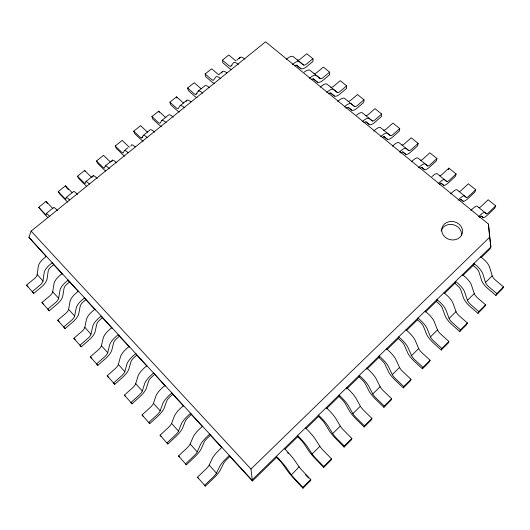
<?xml version="1.0" encoding="UTF-8"?>
<svg xmlns="http://www.w3.org/2000/svg" width="530" height="530" viewBox="0 0 530 530"><rect width="100%" height="100%" fill="white"/><g stroke="black" fill="none" stroke-linecap="round" stroke-linejoin="round"><path stroke-width="0.79" d="M323.704 467.46L323.711 466.499L315.582 458.086A6.572 0.788 46.9 0 1 312.296 454.217L307.142 446.392A11.6 1.398 47.1 0 0 300.927 438.992L297.608 435.554L297.754 436.707L300.318 439.35A6.015 0.729 47.1 0 1 304.101 443.862L308.818 451.023A12.21 1.464 46.9 0 0 316.012 459.49L323.704 467.46L331.389 459.775L331.442 458.775L323.307 450.421A6.552 0.861 46.8 0 1 320.04 446.558L314.992 438.668A11.561 1.537 47 0 0 308.811 431.274L305.492 427.862M304.14 72.206L304.69 71.775A9.5 3.995 -51.6 0 1 309.838 70.179L314.065 73.537A5.3 2.193 -52 0 0 316.755 72.577L323.346 67.078L329.64 72.146L329.607 74.783L323.353 80.043A9.878 4.002 -51.9 0 1 317.47 82.216L313.654 79.169A4.942 2.034 -51.5 0 0 311.156 79.692M320.173 87.172L321.849 85.787A9.593 3.809 -51.3 0 1 326.93 84.084L330.959 87.278A5.346 2.094 -51.6 0 0 333.622 86.264L340.233 80.673L346.647 85.84L346.534 88.437L340.26 93.79A9.977 3.809 -51.5 0 1 334.45 96.082L330.819 93.181A4.995 1.934 -51.2 0 0 328.361 93.764M337.676 101.495L339.352 100.084A9.686 3.611 -51 0 1 344.367 98.262L348.19 101.29A5.399 1.981 -51.3 0 0 350.82 100.216L357.452 94.532L363.991 99.799L363.792 102.356L357.505 107.802A10.077 3.611 -51.2 0 1 351.761 110.22L348.323 107.477A5.042 1.835 -50.8 0 0 345.911 108.127M356.663 115.123L357.213 114.666A9.785 3.412 -50.7 0 1 362.156 112.731L365.773 115.586A5.459 1.875 -51 0 0 368.363 114.453L375.008 108.67L381.686 114.043L381.395 116.56L375.094 122.092A10.176 3.399 -50.8 0 1 369.43 124.643L366.184 122.066A5.095 1.729 -50.5 0 0 363.818 122.774M344.228 446.008L336.073 437.753A6.512 0.987 46.5 0 1 332.833 433.898L327.964 425.895A11.501 1.756 46.7 0 0 321.849 418.521L318.517 415.149L318.537 416.408L321.114 419.005A5.962 0.908 46.7 0 1 324.837 423.496L329.289 430.824A12.104 1.835 46.5 0 0 336.384 439.264L344.102 447.075L344.228 446.008L351.834 438.409L343.672 430.221A6.493 1.06 46.3 0 1 340.445 426.365L335.682 418.302A11.461 1.881 46.6 0 0 329.6 410.929L326.268 407.583M28.03 286.935L26.5 285.14L34.589 278.449A5.85 2.789 -39.6 0 0 37.133 274.865L38.339 265.994A10.361 4.989 -40.3 0 1 43.023 259.071L46.348 256.315M33.761 293.368L32.25 291.606L40.359 284.862A5.876 2.749 -39.8 0 0 42.917 281.278L44.195 272.447A10.401 4.916 -40.5 0 1 48.912 265.51L52.245 262.734L53.669 264.675L51.085 266.809A5.393 2.551 -40.5 0 0 48.203 271.035L47.057 279.138A10.918 5.108 -39.8 0 1 41.446 286.988L33.761 293.368L26.5 285.14M43.407 304.213L41.943 302.491L50.072 295.667A5.916 2.676 -40.1 0 0 52.662 292.076L54.06 283.311A10.474 4.783 -40.7 0 1 58.843 276.355L62.189 273.553M351.834 438.409L351.662 439.522L344.102 447.075M373.763 131.016L375.445 129.559A9.884 3.2 -50.3 0 1 380.308 127.491L383.7 130.168A5.512 1.756 -50.6 0 0 386.257 128.976L392.922 123.093L399.733 128.571L399.355 131.042L393.028 136.667A10.282 3.18 -50.5 0 1 387.45 139.364L384.416 136.952A5.148 1.616 -50.2 0 0 382.402 137.502M49.264 310.785L47.819 309.089L55.968 302.226A5.936 2.637 -40.2 0 0 58.578 298.622L60.049 289.897A10.514 4.704 -40.9 0 1 64.865 282.94L68.218 280.112L69.569 281.98L66.972 284.153A5.452 2.438 -40.9 0 0 64.031 288.393L62.699 296.396A11.037 4.896 -40.2 0 1 56.982 304.286L49.264 310.785L41.943 302.491M59.121 321.856L57.717 320.213L65.892 313.263A5.976 2.557 -40.5 0 0 68.536 309.652L70.132 301A10.587 4.571 -41.2 0 1 75.015 294.024L78.374 291.169M65.097 328.573L63.726 326.957L71.914 319.961A6.002 2.511 -40.7 0 0 74.571 316.344L76.247 307.738A10.626 4.492 -41.3 0 1 81.169 300.748L84.535 297.873L85.814 299.669L83.21 301.881A5.512 2.325 -41.3 0 0 80.202 306.135L78.685 314.032A11.156 4.671 -40.7 0 1 72.862 321.955L65.097 328.573L57.717 320.213M392.366 146.24L394.055 144.756A9.984 2.975 -50 0 1 398.838 142.563L401.998 145.048A5.565 1.636 -50.3 0 0 404.516 143.789L411.194 137.807L418.143 143.398L417.673 145.816L411.333 151.54A10.388 2.948 -50.2 0 1 405.841 154.382L403.019 152.143A5.201 1.497 -49.9 0 0 400.746 152.991M364.401 425.855L356.226 417.759A6.459 1.179 46.1 0 1 353.026 413.917L348.442 405.748A11.402 2.094 46.4 0 0 342.42 398.388L339.074 395.082L338.981 396.447L341.565 398.991A5.916 1.086 46.4 0 1 345.235 403.476L349.422 410.955A12.005 2.193 46.1 0 0 356.418 419.369L364.163 427.028L364.401 425.855L371.881 418.382L363.699 410.346A6.439 1.252 45.9 0 1 360.519 406.51L356.034 398.275A11.368 2.219 46.2 0 0 350.045 390.921L346.7 387.642M75.174 339.896L73.842 338.325L82.057 331.25A6.042 2.431 -41 0 0 84.747 327.619L86.556 319.087A10.699 4.346 -41.6 0 1 91.544 312.084L94.923 309.175M81.282 346.759L79.984 345.222L88.212 338.094A6.069 2.385 -41.2 0 0 90.922 334.463L92.81 325.97A10.746 4.26 -41.7 0 1 97.838 318.961L101.223 316.032L102.422 317.742L99.806 320.001A5.572 2.213 -41.7 0 0 96.738 324.274L95.022 332.058A11.276 4.432 -41.2 0 1 89.08 340.008L81.282 346.759L73.842 338.325M371.881 418.382L371.603 419.594L364.163 427.028M91.577 358.326L90.325 356.842L98.58 349.628A6.108 2.305 -41.5 0 0 101.323 345.991L103.35 337.577A10.819 4.114 -42 0 1 108.445 330.554L111.837 327.586M411.366 161.789L413.055 160.272A10.09 2.743 -49.7 0 1 417.753 157.947L420.674 160.232A5.625 1.504 -50 0 0 423.152 158.907L429.843 152.819L436.939 158.53L436.362 160.895L430.016 166.718A10.494 2.71 -49.9 0 1 424.609 169.706L422.012 167.659A5.254 1.378 -49.6 0 0 420.104 168.341M97.825 365.342L96.599 363.891L104.874 356.624A6.135 2.252 -41.6 0 0 107.636 352.98L109.75 344.613A10.865 4.021 -42.1 0 1 114.884 337.584L118.283 334.596L119.402 336.232L116.772 338.531A5.631 2.087 -42.1 0 0 113.639 342.811L111.717 350.482A11.402 4.18 -41.6 0 1 105.662 358.466L97.825 365.342L90.325 356.842M108.352 377.168L107.179 375.77L115.474 368.423A6.181 2.166 -41.9 0 0 118.27 364.766L120.529 356.485A10.938 3.862 -42.4 0 1 125.729 349.442L129.141 346.415M448.453 169.699L448.877 168.143L456.118 173.972L455.442 176.291L449.082 182.214A10.607 2.458 -49.5 0 1 443.769 185.354L441.417 183.499A5.313 1.252 -49.3 0 0 439.555 184.248M384.25 406.026L376.048 398.09A6.406 1.365 45.7 0 1 372.895 394.26L368.575 385.926A11.309 2.425 46 0 0 362.646 378.586L359.294 375.346L359.088 376.81L361.679 379.308A5.863 1.259 46 0 1 365.289 383.78L369.231 391.412A11.905 2.537 45.7 0 0 376.134 399.792L383.899 407.305L384.25 406.026L391.61 398.679L383.395 390.796A6.386 1.431 45.5 0 1 380.262 386.973L376.042 378.579A11.276 2.544 45.8 0 0 370.152 371.245L366.793 368.025M114.745 384.343L113.592 382.978L121.907 375.578A6.208 2.113 -42.1 0 0 124.729 371.914L127.068 363.686A10.984 3.77 -42.5 0 1 132.314 356.637L135.733 353.589L136.773 355.133L134.13 357.478A5.697 1.954 -42.5 0 0 130.923 361.778L128.79 369.324A11.527 3.922 -42.1 0 1 122.615 377.333L114.745 384.343L107.179 375.77M391.61 398.679L391.219 399.998L383.899 407.305M125.511 396.44L124.411 395.135L132.752 387.642A6.247 2.021 -42.3 0 0 135.607 383.972L138.098 375.83A11.064 3.604 -42.8 0 1 143.418 368.767L146.843 365.68M154.541 374.471L151.878 376.863A5.764 1.815 -42.9 0 0 148.612 381.176L146.254 388.589A11.66 3.644 -42.5 0 1 139.953 396.632L132.043 403.781L130.976 402.508L139.33 394.956A6.274 1.961 -42.5 0 0 142.206 391.286L144.789 383.197A11.11 3.505 -42.9 0 1 150.156 376.128L153.587 373.021L165.188 386.059M403.774 386.529L395.552 378.738A6.353 1.544 45.2 0 1 392.438 374.922L388.384 366.435A11.216 2.743 45.6 0 0 382.547 359.115L379.188 355.935L378.864 357.498L381.461 359.943A5.817 1.424 45.6 0 1 385.018 364.408L388.722 372.179A11.806 2.869 45.2 0 0 395.526 380.533L403.317 387.907L403.774 386.529L411.015 379.294L402.78 371.563A6.333 1.61 45.1 0 1 399.686 367.754L395.731 359.208A11.183 2.862 45.5 0 0 389.928 351.893L386.562 348.733M143.054 416.149L142.047 414.937L150.421 407.298A6.32 1.868 -42.7 0 0 153.336 403.615L156.078 395.625A11.196 3.332 -43.2 0 1 161.511 388.536L164.963 385.396M450.593 193.887L452.289 192.31A10.309 2.252 -49.1 0 1 456.8 189.7L459.205 191.569A5.744 1.232 -49.3 0 0 461.59 190.098L468.315 183.791L475.708 189.747L474.926 191.999L468.546 198.028A10.719 2.193 -49.2 0 1 463.339 201.334L461.226 199.684A5.366 1.12 -49 0 0 459.126 200.751M46.103 256.44L28.931 237.36L31.118 231.106L265.583 41.81L488.441 224.064L490.873 246.927L489.965 249.007L481.074 257.686M92.71 177.06L93.227 175.682A9.898 1.424 50 0 1 96.685 178.034L97.169 178.511M149.738 423.656L148.764 422.483L157.152 414.785A6.347 1.809 -42.9 0 0 160.086 411.094L162.929 403.164A11.243 3.226 -43.3 0 1 168.407 396.069L171.859 392.902L172.72 394.26L170.05 396.698A5.83 1.676 -43.3 0 0 166.705 401.025L164.114 408.292A11.799 3.359 -42.9 0 1 157.688 416.368L149.738 423.656L142.047 414.937M411.015 379.294L410.518 380.712L403.317 387.907M161.007 436.316L160.086 435.203L168.507 427.412A6.4 1.703 -43.2 0 0 171.475 423.715L174.476 415.884A11.322 3.047 -43.5 0 1 180.034 408.776L183.499 405.569M422.98 367.336L414.738 359.704A6.3 1.716 44.8 0 1 411.671 355.902L407.868 347.263A11.13 3.054 45.2 0 0 402.124 339.955L398.752 336.835L398.322 338.498L400.925 340.896A5.77 1.583 45.2 0 1 404.43 345.348L407.901 353.258A11.713 3.193 44.8 0 0 414.612 361.579L422.423 368.814L422.98 367.336L430.102 360.221L421.853 352.642A6.28 1.782 44.6 0 1 418.806 348.846L415.096 340.147A11.097 3.167 45.1 0 0 409.379 332.853L406.007 329.759M167.844 444.001L166.963 442.928L175.39 435.077A6.426 1.643 -43.3 0 0 178.385 431.374L181.492 423.602A11.375 2.935 -43.7 0 1 187.097 416.494L190.568 413.261L191.323 414.513L188.64 417.004A5.896 1.524 -43.7 0 0 185.222 421.337L182.393 428.459A11.938 3.054 -43.3 0 1 175.827 436.568L167.844 444.001L160.086 435.203M430.102 360.221L429.505 361.732L422.423 368.814M470.845 210.456L472.541 208.853A10.421 1.987 -48.8 0 1 476.96 206.09L479.08 207.733A5.81 1.086 -49 0 0 481.419 206.19L488.156 199.77L495.709 205.845L494.815 208.045L488.421 214.186A10.838 1.921 -48.9 0 1 483.32 217.658L481.472 216.214A5.426 0.974 -48.7 0 0 479.431 217.366M57.492 210.549L57.015 210.059A10.043 0.888 49.4 0 0 53.821 207.415L46.309 213.471L46.249 214.961A5.598 0.424 49.4 0 1 44.513 213.471L38.683 207.29L46.044 201.393L51.894 207.535A5.585 0.484 49.5 0 0 53.027 208.621M179.378 456.953L178.55 455.952L187.01 447.996A6.473 1.537 -43.6 0 0 190.045 444.286L193.317 436.621A11.461 2.743 -43.9 0 1 199.002 429.499L202.48 426.226M441.881 348.455L433.619 340.962A6.254 1.888 44.4 0 1 430.592 337.179L427.041 328.395A11.037 3.352 44.8 0 0 421.376 321.107L418.004 318.053L417.468 319.802L420.078 322.154A5.724 1.736 44.8 0 1 423.53 326.593L426.769 334.642A11.62 3.505 44.4 0 0 433.394 342.93L441.218 350.025L441.881 348.455L448.89 341.452L440.622 334.019A6.234 1.948 44.2 0 1 437.614 330.23L434.15 321.399A11.011 3.458 44.7 0 0 428.518 314.118L425.139 311.084M448.89 341.452L448.194 343.056L441.218 350.025M111.797 161.676L112.499 160.159A9.825 1.689 50.2 0 1 116.09 162.365L116.58 162.829M186.374 464.817L185.593 463.856L194.06 455.84A6.506 1.471 -43.7 0 0 197.12 452.123L200.499 444.524A11.514 2.623 -44 0 1 206.23 437.396L209.721 434.103L210.377 435.249L207.68 437.793A5.969 1.365 -44 0 0 204.182 442.133L201.095 449.095A12.084 2.736 -43.7 0 1 194.397 457.231L186.374 464.817L178.55 455.952M460.484 329.879L452.203 322.525A6.201 2.047 43.9 0 1 449.221 318.749L445.909 309.825A10.951 3.637 44.4 0 0 440.331 302.564L436.945 299.563L436.309 301.398L438.926 303.71A5.684 1.888 44.4 0 1 442.331 308.135L445.346 316.311A11.527 3.803 43.9 0 0 451.885 324.572L459.729 331.535L460.484 329.879L467.38 322.982L459.099 315.688A6.188 2.107 43.7 0 1 456.131 311.918L452.905 302.941A10.925 3.743 44.3 0 0 447.353 295.687L443.968 292.706M198.18 478.08L197.458 477.185L205.951 469.07A6.552 1.358 -44 0 0 209.052 465.347L212.609 457.86A11.6 2.425 -44.3 0 1 218.426 450.725L221.924 447.38M467.38 322.982L466.592 324.671L459.729 331.535M478.789 311.587L470.501 304.372A6.155 2.206 43.5 0 1 467.553 300.616L464.472 291.56A10.872 3.915 44 0 0 458.973 284.312L455.588 281.37L454.853 283.292L457.476 285.557A5.638 2.034 44 0 1 460.828 289.97L463.631 298.271A11.441 4.094 43.5 0 0 470.083 306.499L477.941 313.329L478.789 311.587L485.586 304.803L477.285 297.641A6.141 2.259 43.3 0 1 474.357 293.885L471.356 284.782A10.838 4.021 43.8 0 0 465.89 277.548L462.498 274.619M205.348 486.136L204.666 485.281L213.173 477.106A6.585 1.292 -44.1 0 0 216.293 473.376L219.963 465.956A11.653 2.305 -44.4 0 1 225.833 458.814L229.331 455.449L229.881 456.482L227.178 459.079A6.042 1.192 -44.4 0 0 223.6 463.432L220.248 470.229A12.23 2.398 -44.1 0 1 213.411 478.391L205.348 486.136L197.458 477.185M485.586 304.803L484.698 306.578L477.941 313.329M130.817 146.128L131.506 144.856A9.752 1.941 50.5 0 1 135.216 146.923M496.815 293.587L488.508 286.505A6.108 2.358 43 0 1 485.599 282.762L482.744 273.573A10.786 4.187 43.6 0 0 477.331 266.351L473.933 263.463L473.104 265.47L475.735 267.69A5.591 2.173 43.6 0 1 479.034 272.089L481.631 280.509A11.349 4.379 43 0 0 488.004 288.711L495.875 295.415L496.815 293.587L503.5 286.909L495.192 279.873A6.095 2.412 42.8 0 1 492.297 276.137L489.521 266.901A10.759 4.286 43.4 0 0 484.135 259.687L480.736 256.818M503.5 286.909L502.526 288.764L495.875 295.415M147.844 132.235A5.386 1.192 51 0 1 146.598 131.307L140.582 125.676L133.719 131.175L139.721 136.839A5.399 1.146 50.9 0 0 141.735 137.992L143.246 135.395L150.242 129.764A9.686 2.186 50.8 0 1 154.071 131.705L154.568 132.149M77.473 194.411L76.996 193.927A9.971 1.159 49.7 0 0 73.67 191.436L66.257 197.405L65.866 199.134A5.558 0.576 49.7 0 1 64.097 197.703L58.227 191.635L65.488 185.818L71.371 191.853A5.545 0.636 49.8 0 0 72.338 192.748M186.03 101.515L186.931 100.216A9.553 2.65 51.4 0 1 190.992 101.899M93.227 175.682L85.926 181.565L85.237 183.526A5.519 0.729 50 0 1 83.409 182.168L77.499 176.198L84.661 170.461L90.577 176.397A5.505 0.782 50.1 0 0 91.557 177.265M201.407 88.788A5.28 1.57 51.9 0 1 200.333 88.059L194.232 82.707L187.647 87.98L193.735 93.366A5.293 1.53 51.8 0 0 195.915 94.327L198.187 91.147L204.891 85.747A9.487 2.875 51.6 0 1 209.065 87.311L209.569 87.735M221.507 72.928L222.613 71.477A9.421 3.094 51.9 0 1 226.886 72.921M112.499 160.159L105.304 165.956L104.337 168.129A5.479 0.868 50.3 0 1 102.442 166.844L96.5 160.981L103.562 155.323L109.511 161.153A5.466 0.921 50.4 0 0 110.512 162.001M236.055 60.877A5.207 1.809 52.5 0 1 234.956 60.188L228.814 55.014L222.401 60.148L228.536 65.356A5.22 1.762 52.4 0 0 230.822 66.197L233.558 62.659A9.381 3.226 52.1 0 1 237.904 64.031L238.407 64.441M239.056 58.711L240.083 57.406A9.354 3.306 52.3 0 1 244.463 58.731L244.973 59.135M127.962 147.704L124.411 150.566L123.172 152.958A5.439 1.007 50.6 0 1 121.211 151.739L115.242 145.969L122.198 140.397L128.18 146.128A5.426 1.06 50.7 0 0 129.413 147.088M173.158 117.137L172.661 116.699A9.619 2.418 51.1 0 0 168.712 114.884L161.816 120.443L160.047 123.238A5.366 1.279 51.2 0 1 157.973 122.152L151.938 116.573L158.708 111.154L164.757 116.693A5.353 1.325 51.3 0 0 165.797 117.468M186.931 100.216L180.127 105.695L178.106 108.683A5.326 1.405 51.5 0 1 175.98 107.656L169.918 102.177L176.596 96.831L182.665 102.277A5.313 1.451 51.6 0 0 183.724 103.032M310.712 479.484L310.779 480.372L302.961 488.19L302.849 487.342L310.712 479.484L302.603 470.965A6.605 0.662 47.2 0 1 299.284 467.082L293.945 459.377A11.66 1.173 47.3 0 0 287.671 451.964L284.358 448.486M323.711 466.499L331.442 458.775M302.849 487.342L294.753 478.756A6.625 0.583 47.4 0 1 291.414 474.873L299.099 466.824M312.11 453.952L319.855 446.293M332.654 433.633L340.267 426.1M352.861 413.645L360.347 406.238M372.736 393.989L380.103 386.695M392.286 374.644L399.534 367.475M411.525 355.617L418.66 348.561M430.453 336.894L437.475 329.945M449.082 318.464L455.999 311.627M467.427 300.325L474.224 293.594M485.48 282.464L492.178 275.839M229.477 456.045L252.399 480.995L276.686 457.271M284.981 449.175L298.019 436.448M306.307 428.346L318.749 416.202M326.453 408.676L339.485 395.95M346.593 389.007L359.632 376.28M366.74 369.337L379.175 357.193M386.88 349.667L398.726 338.1M406.43 330.581L417.686 319.59M425.385 312.064L437.237 300.497M444.345 293.554L455.601 282.563M462.71 275.62L474.237 264.364M252.399 480.995L250.962 469.037L489.641 237.228L488.441 224.064M495.709 205.845L488.965 212.311A5.83 1.034 -48.9 0 1 486.646 213.881L478.988 207.72M478.557 216.763L480.253 215.147A10.467 1.881 -48.7 0 1 484.625 212.331L486.553 213.875M475.708 189.747L468.977 196.093A5.77 1.179 -49.2 0 1 466.612 197.591L459.099 191.549M458.139 200.055L459.835 198.472A10.348 2.153 -49 0 1 464.307 195.802L466.513 197.571M456.118 173.972L449.407 180.213A5.711 1.325 -49.5 0 1 446.989 181.638L437.071 173.654A10.196 2.504 -49.4 0 0 432.46 176.119L431.91 176.616M448.877 168.143L442.172 174.344A5.684 1.371 -49.7 0 1 439.741 175.735L439.628 175.708M438.158 183.705L439.847 182.148A10.242 2.412 -49.3 0 1 444.425 179.63L446.883 181.611M436.939 158.53L430.234 164.658A5.651 1.458 -49.9 0 1 427.776 166.009L420.562 160.199M418.594 167.705L420.283 166.175A10.13 2.657 -49.6 0 1 424.954 163.797L427.664 165.976M418.143 143.398L411.459 149.42A5.591 1.583 -50.2 0 1 408.955 150.706L401.879 145.008M399.448 152.037L401.13 150.533A10.024 2.889 -49.9 0 1 405.887 148.294L408.835 150.666M399.733 128.571L393.061 134.494A5.532 1.709 -50.5 0 1 390.517 135.713L383.574 130.122M380.692 136.694L382.375 135.216A9.924 3.114 -50.2 0 1 387.211 133.103L390.391 135.667M381.686 114.043L375.028 119.866A5.479 1.828 -50.8 0 1 372.451 121.019L365.634 115.533M362.328 121.661L364.004 120.217A9.825 3.332 -50.5 0 1 368.92 118.23L372.318 120.972M363.991 99.799L357.359 105.523A5.419 1.941 -51.2 0 1 354.742 106.616L348.051 101.237M344.328 106.941L346.004 105.516A9.726 3.538 -50.8 0 1 350.999 103.655L354.603 106.563M346.647 85.84L340.028 91.465A5.366 2.054 -51.5 0 1 337.385 92.498L330.813 87.218M326.699 92.511L328.368 91.114A9.626 3.736 -51.2 0 1 333.43 89.365L337.239 92.439M329.64 72.146L323.042 77.678A5.32 2.153 -51.9 0 1 320.358 78.659L313.912 73.471M309.414 78.367L311.084 76.996A9.533 3.922 -51.5 0 1 316.211 75.359L320.213 78.592M297.33 59.989L297.489 60.062A5.247 2.292 -52.4 0 0 300.212 59.155L306.784 53.742L312.958 58.711L306.38 64.156A5.267 2.252 -52.2 0 1 303.67 65.084L293.083 56.551A9.407 4.167 -52 0 0 287.869 58.042L286.207 59.38M292.474 64.508L294.137 63.156A9.441 4.101 -51.8 0 1 299.324 61.632L303.511 65.011M219.307 74.14L222.613 71.477M236.831 60.029L240.083 57.406M141.808 137.946L142.961 137.018M196.014 94.267L197.114 93.373M230.928 66.124L232.001 65.256M214.465 83.601A9.765 3.061 52.1 0 1 211.483 81.613L205.686 76.572L205.143 73.968L211.642 68.767L217.764 74.028A5.24 1.696 52.2 0 0 219.089 74.843M30.448 239.401L31.833 240.15M312.958 58.711L313.005 61.387L306.771 66.568A9.785 4.187 -52.2 0 1 300.815 68.615L296.833 65.428A4.896 2.127 -51.8 0 0 294.296 65.892M296.502 65.097L300.815 68.615M313.071 78.626L317.47 82.216M330.601 92.942L334.45 96.082M348.197 107.312L351.761 110.22M365.793 121.675L369.43 124.643M383.74 136.336L387.45 139.364M402.681 151.805L405.841 154.382M421.655 167.294L424.609 169.706M440.755 182.896L443.769 185.354M460.875 199.326L463.339 201.334M481.432 216.114L483.32 217.658M220.738 78.712L220.235 78.294A9.447 3.014 51.8 0 0 215.995 76.804L213.484 80.169A5.254 1.65 52.1 0 1 211.251 79.268L205.143 73.968M202.818 93.181L202.314 92.757A9.507 2.789 51.5 0 0 198.187 91.147M184.645 107.862L184.148 107.424A9.573 2.564 51.2 0 0 180.127 105.695M166.221 122.741L165.724 122.297A9.646 2.332 51 0 0 161.816 120.443M109.332 168.686L108.849 168.215A9.851 1.59 50.1 0 0 105.304 165.956M67.31 188.581L68.43 189.727M49.919 216.664L49.449 216.167A10.07 0.782 49.3 0 0 46.309 213.471M305.3 474.615L308.586 478.073M302.961 488.19L295.296 480.061A12.316 1.08 47.4 0 1 288.002 471.561L283.013 464.565A6.069 0.537 47.5 0 0 279.164 460.047L276.614 457.344L276.342 456.31L279.648 459.815A11.7 1.034 47.5 0 1 285.962 467.235L291.222 474.615M31.118 231.106L250.962 469.037M28.931 237.36L251.975 480.087L490.873 246.927L489.641 237.228M53.371 264.351L62.315 274.089M67.906 280.171L78.533 291.738M85.237 299.039L95.301 309.99M102.012 317.298L112.075 328.249M118.786 335.55L129.406 347.117M136.674 355.027L146.737 365.978M172.455 393.969L183.632 406.146M190.899 414.056L202.645 426.835M209.913 434.746L221.653 447.525M37.206 274.58L42.996 280.993M52.742 291.791L58.658 298.344M68.622 309.374L74.657 316.065M84.84 327.348L91.014 334.185M101.422 345.712L107.736 352.708M118.376 364.494L124.835 371.649M135.713 383.7L142.318 391.014M153.455 403.35L160.212 410.836M171.601 423.457L178.517 431.115M190.177 444.027L197.253 451.871M209.191 465.095L216.445 473.124M124.411 395.135L132.043 403.781M38.683 207.29L45.626 215.266A10.408 0.795 49.4 0 0 47.879 217.532M46.044 201.393L47.415 203.52M58.227 191.635L59.532 193.801L65.104 199.571A10.328 1.073 49.7 0 0 67.754 202.082M65.488 185.818L66.754 188.011M77.499 176.198L78.698 178.424L84.303 184.102A10.255 1.351 50 0 0 86.628 186.249M84.661 170.461L85.237 171.588M96.5 160.981L97.599 163.266L103.237 168.845A10.183 1.616 50.3 0 0 105.596 170.938M115.242 145.969L116.242 148.314L121.907 153.799A10.11 1.875 50.6 0 0 124.689 156.098M133.719 131.175L134.62 133.573L140.317 138.959A10.037 2.127 50.9 0 0 143.146 141.199M151.938 116.573L152.753 119.031L158.477 124.331A9.964 2.372 51.2 0 0 161.345 126.504M158.708 111.154L159.099 112.393M169.918 102.177L170.64 104.682L176.384 109.895A9.898 2.61 51.5 0 0 179.292 112.009M176.596 96.831L176.94 98.096M187.647 87.98L188.282 90.531L194.053 95.658A9.832 2.842 51.8 0 0 197.001 97.705M222.401 60.148L222.865 62.792L228.682 67.754A9.699 3.279 52.4 0 0 231.703 69.682M441.086 231.1A10.421 9.143 14.1 0 1 442 228.894L443.531 227.012A10.421 9.143 14.1 0 1 455.873 225.661L458.099 227.131A10.421 9.143 14.1 0 1 461.478 235.267M287.525 452.653A6.049 0.61 47.3 0 1 288.28 453.481M66.257 197.405A9.997 1.06 49.6 0 1 69.536 199.949M143.246 135.395A9.712 2.094 50.7 0 1 147.035 137.383M124.411 150.566A9.778 1.842 50.4 0 1 128.081 152.693M85.926 181.565A9.924 1.325 49.9 0 1 89.338 183.97M461.451 235.393L459.908 237.314A10.501 9.196 13.9 0 1 447.373 238.679L445.134 237.175A10.501 9.196 13.9 0 1 442.868 225.959L444.412 224.064A10.501 9.196 13.9 0 1 456.847 222.706L459.086 224.183A10.501 9.196 13.9 0 1 461.451 235.393"/></g></svg>
